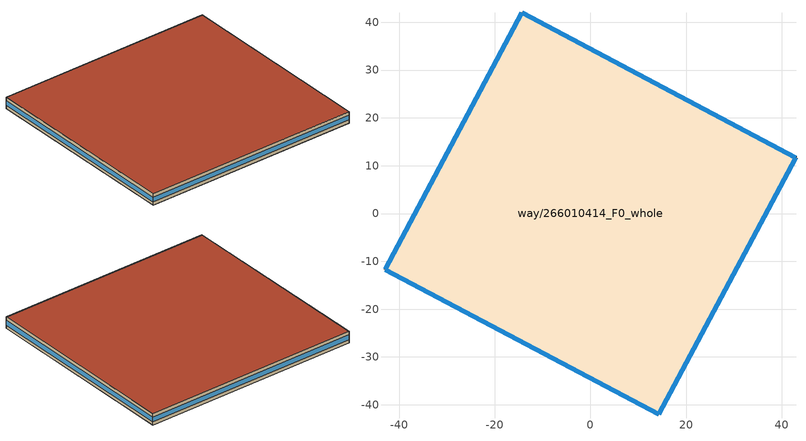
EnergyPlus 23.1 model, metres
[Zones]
way/266010414_F0_whole
 floor ground (Floor_Construction): 14.27,-42.01 42.99,11.68 -14.3,42.02 -42.96,-11.71 z0
 wall outside (Wall_Construction): 14.27,-42.01 -42.96,-11.71 -14.3,42.02 42.99,11.68 14.27,-42.01 z0:3.5
 window (Window_Construction): 14.24,-41.99 -42.94,-11.72 / -42.95,-11.68 -14.32,41.99 / -14.27,42 42.96,11.69 / 42.98,11.65 14.28,-41.98 z1.05:2.45
 roof outside (Roof_Construction): 42.99,11.68 14.27,-42.01 -42.96,-11.71 -14.3,42.02 z3.5
[Building]
OpenUBEM_Building: North Axis=0; Terrain=City; Solar Distribution=FullExterior
[Site:Location]
New.York-Central.Park.Obs-Belvedere.Castle: Latitude=40.77889; Longitude=-73.9692; Time Zone=-5; Elevation=48
[SizingPeriod:WeatherFileDays]
AnnualSizingPeriod: Begin Month=1; Begin Day of Month=1; End Month=12; End Day of Month=31; Day of Week for Start Day=Monday; Use Weather File Daylight Saving Period=No; Use Weather File Rain and Snow Indicators=No
[SITE:WATERMAINSTEMPERATURE]
Calculation Method=CorrelationFromWeatherFile
[MATERIAL:NOMASS] Roughness=MediumRough; Thermal Absorptance=0.9; Solar Absorptance=0.7; Visible Absorptance=0.7
Name | Thermal Resistance
Roof_Assembly | 3.47222
Wall_Assembly | 1.06838
Floor_Assembly | 1.94932
[WINDOWMATERIAL:SIMPLEGLAZINGSYSTEM]
Window_Material: UFactor=3.236; Solar Heat Gain Coefficient=0.36; Visible Transmittance=0.6
[CONSTRUCTION]
Roof_Construction: Roof_Assembly
Wall_Construction: Wall_Assembly
Floor_Construction: Floor_Assembly
Window_Construction: Window_Material
[ZONE]
way/266010414_F0_whole: Type=1; Multiplier=1; Ceiling Height=autocalculate; Volume=autocalculate; Floor Area=autocalculate; Part of Total Floor Area=Yes
[PEOPLE]
People_way/266010414_F0_whole: Zone or ZoneList or Space or SpaceList=way/266010414_F0_whole; Number of People Schedule=Occupancy_Schedule_LargeOffice; Number of People Calculation Method=People; Number of People=212.326; Fraction Radiant=0.3; Sensible Heat Fraction=autocalculate; Activity Level Schedule=Activity_Level; Carbon Dioxide Generation Rate=3.82e-08; Enable ASHRAE 55 Comfort Warnings=No; Mean Radiant Temperature Calculation Type=ZoneAveraged; Clothing Insulation Calculation Method=ClothingInsulationSchedule; Cold Stress Temperature Threshold=15.56; Heat Stress Temperature Threshold=30
[LIGHTS]
Lights_way/266010414_F0_whole: Zone or ZoneList or Space or SpaceList=way/266010414_F0_whole; Schedule=Lighting_Schedule_LargeOffice; Design Level Calculation Method=LightingLevel; Lighting Level=42448.4; Return Air Fraction=0; Fraction Radiant=0.42; Fraction Visible=0; Fraction Replaceable=1; EndUse Subcategory=General; Return Air Fraction Calculated from Plenum Temperature=No; Return Air Fraction Function of Plenum Temperature Coefficient 1=0; Return Air Fraction Function of Plenum Temperature Coefficient 2=0
[ELECTRICEQUIPMENT]
Equipment_way/266010414_F0_whole: Zone or ZoneList or Space or SpaceList=way/266010414_F0_whole; Schedule=Equipment_Schedule_LargeOffice; Design Level Calculation Method=EquipmentLevel; Design Level=42448.4; Fraction Latent=0; Fraction Radiant=0.5; Fraction Lost=0; EndUse Subcategory=General
[ZONEINFILTRATION:DESIGNFLOWRATE]
Infiltration_way/266010414_F0_whole: Zone or ZoneList or Space or SpaceList=way/266010414_F0_whole; Schedule=Infiltration_Schedule_LargeOffice; Design Flow Rate Calculation Method=Flow/ExteriorWallArea; Flow Rate per Exterior Surface Area=0.000285; Constant Term Coefficient=1; Temperature Term Coefficient=0; Velocity Term Coefficient=0; Velocity Squared Term Coefficient=0
[HVACTEMPLATE:THERMOSTAT]
way/266010414_F0_whole_Thermostat: Heating Setpoint Schedule=Heating_Setpoint_LargeOffice; Cooling Setpoint Schedule=Cooling_Setpoint_LargeOffice
[HVACTEMPLATE:ZONE:UNITARY]
way/266010414_F0_whole: Template Unitary System=way/266010414_F0_whole_PSZ_Sys; Template Thermostat=way/266010414_F0_whole_Thermostat; Supply Air Maximum Flow Rate=autosize; Outdoor Air Method=Flow/Person; Outdoor Air Flow Rate per Person=0.01; Outdoor Air Flow Rate per Zone Floor Area=0; Outdoor Air Flow Rate per Zone=0; Baseboard Heating Type=None; Baseboard Heating Capacity=autosize; Zone Cooling Design Supply Air Temperature Input Method=SystemSupplyAirTemperature; Zone Cooling Design Supply Air Temperature=12.8; Zone Cooling Design Supply Air Temperature Difference=11.11; Zone Heating Design Supply Air Temperature Input Method=SystemSupplyAirTemperature; Zone Heating Design Supply Air Temperature=50; Zone Heating Design Supply Air Temperature Difference=30
[HVACTEMPLATE:SYSTEM:UNITARY]
way/266010414_F0_whole_PSZ_Sys: Control Zone or Thermostat Location=way/266010414_F0_whole; Supply Fan Maximum Flow Rate=autosize; Supply Fan Total Efficiency=0.55575; Supply Fan Delta Pressure=622.5; Supply Fan Motor Efficiency=0.9; Supply Fan Motor in Air Stream Fraction=1; Cooling Coil Type=SingleSpeedDX; Cooling Design Supply Air Temperature=12.8; Cooling Coil Gross Rated Total Capacity=autosize; Cooling Coil Gross Rated Sensible Heat Ratio=autosize; Cooling Coil Gross Rated COP=5.181; Heating Coil Type=Gas; Heating Design Supply Air Temperature=50; Heating Coil Capacity=autosize; Gas Heating Coil Efficiency=0.945; Gas Heating Coil Parasitic Electric Load=0; Maximum Outdoor Air Flow Rate=autosize; Minimum Outdoor Air Flow Rate=autosize; Economizer Type=DifferentialDryBulb; Economizer Lockout=NoLockout; Supply Fan Placement=BlowThrough; Night Cycle Control=StayOff; Heat Recovery Type=None; Sensible Heat Recovery Effectiveness=0.7; Latent Heat Recovery Effectiveness=0.65; Dehumidification Control Type=None; Dehumidification Setpoint=60; Humidifier Type=None; Humidifier Rated Capacity=1e-06; Humidifier Rated Electric Power=autosize; Humidifier Setpoint=30; Return Fan=No; Return Fan Total Efficiency=0.7; Return Fan Delta Pressure=500; Return Fan Motor Efficiency=0.9; Return Fan Motor in Air Stream Fraction=1
[WATERHEATER:MIXED]
DHW_Heater_LargeOffice: Tank Volume=0.3785; Setpoint Temperature Schedule=OpenUBEM_DHW_Setpoint; Deadband Temperature Difference=0; Heater Control Type=Cycle; Heater Maximum Capacity=10515; Heater Ignition Minimum Flow Rate=0; Heater Ignition Delay=0; Heater Fuel Type=NaturalGas; Heater Thermal Efficiency=0.808; Off Cycle Parasitic Fuel Consumption Rate=0; Off Cycle Parasitic Fuel Type=NaturalGas; Off Cycle Parasitic Heat Fraction to Tank=0; On Cycle Parasitic Fuel Consumption Rate=0; On Cycle Parasitic Heat Fraction to Tank=0; Ambient Temperature Indicator=Zone; Ambient Temperature Zone=way/266010414_F0_whole; Off Cycle Loss Coefficient to Ambient Temperature=7.56; Off Cycle Loss Fraction to Zone=1; On Cycle Loss Coefficient to Ambient Temperature=7.56; On Cycle Loss Fraction to Zone=1; Peak Use Flow Rate=3.04468e-05; Use Flow Rate Fraction Schedule=OpenUBEM_DHW_FlowFrac_LargeOffice; Use Side Effectiveness=1; Source Side Effectiveness=1; Use Side Design Flow Rate=autosize; Source Side Design Flow Rate=autosize; Indirect Water Heating Recovery Time=1.5; Source Side Flow Control Mode=IndirectHeatPrimarySetpoint; EndUse Subcategory=DHW
[WATERUSE:EQUIPMENT]
DHW_WaterUse_LargeOffice: EndUse Subcategory=DHW; Peak Flow Rate=3.04468e-05; Flow Rate Fraction Schedule=OpenUBEM_DHW_FlowFrac_LargeOffice; Target Temperature Schedule=OpenUBEM_DHW_Setpoint; Zone=way/266010414_F0_whole; Sensible Fraction Schedule=OpenUBEM_DHW_SensibleFrac; Latent Fraction Schedule=OpenUBEM_DHW_LatentFrac
[WATERUSE:CONNECTIONS]
DHW_WaterConn_LargeOffice: Hot Water Supply Temperature Schedule=OpenUBEM_DHW_Setpoint; Drain Water Heat Exchanger Type=None; Drain Water Heat Exchanger Destination=Plant; Water Use Equipment 1=DHW_WaterUse_LargeOffice
[SCHEDULE:COMPACT]
Occupancy_Schedule_LargeOffice: Through: 12/31, For: Weekdays, Until: 06:00, 0, Until: 07:00, 0.1, Until: 08:00, 0.2, Until: 12:00, 0.95, Until: 13:00, 0.5, Until: 17:00, 0.95, Until: 18:00, 0.3, Until: 22:00, 0.1, Until: 24:00, 0.05, For: Saturday, Until: 06:00, 0, Until: 08:00, 0.1, Until: 12:00, 0.3, Until: 17:00, 0.1, Until: 19:00, 0.05, Until: 24:00, 0, For: AllOtherDays, Until: 06:00, 0, Until: 18:00, 0.05, Until: 24:00, 0
Lighting_Schedule_LargeOffice: Through: 12/31, For: Weekdays, Until: 05:00, 0.04184, Until: 07:00, 0.08368, Until: 08:00, 0.25105, Until: 17:00, 0.75314, Until: 18:00, 0.41841, Until: 20:00, 0.25105, Until: 22:00, 0.16736, Until: 23:00, 0.08368, Until: 24:00, 0.04184, For: Saturday, Until: 06:00, 0.04184, Until: 08:00, 0.08368, Until: 12:00, 0.25105, Until: 17:00, 0.12552, Until: 24:00, 0.04184, For: AllOtherDays, Until: 24:00, 0.04184
Equipment_Schedule_LargeOffice: Through: 12/31, For: Weekdays, Until: 06:00, 0.307674, Until: 08:00, 0.381235, Until: 12:00, 0.857778, Until: 13:00, 0.76247, Until: 17:00, 0.857778, Until: 18:00, 0.476543, Until: 24:00, 0.381235, For: Saturday, Until: 06:00, 0.230755, Until: 08:00, 0.381235, Until: 12:00, 0.476543, Until: 17:00, 0.33358, Until: 19:00, 0.285926, Until: 24:00, 0.230755, For: AllOtherDays, Until: 06:00, 0.230755, Until: 18:00, 0.285926, Until: 24:00, 0.230755
Heating_Setpoint_LargeOffice: Through: 12/31, For: Weekdays, Until: 06:00, 15.6, Until: 07:00, 21.1, Until: 08:00, 21.1, Until: 12:00, 21.1, Until: 13:00, 21.1, Until: 17:00, 21.1, Until: 19:00, 21.1, Until: 24:00, 15.6, For: Saturday, Until: 06:00, 15.6, Until: 08:00, 21.1, Until: 12:00, 21.1, Until: 17:00, 21.1, Until: 19:00, 21.1, Until: 24:00, 15.6, For: AllOtherDays, Until: 06:00, 15.6, Until: 18:00, 21.1, Until: 24:00, 15.6
Cooling_Setpoint_LargeOffice: Through: 12/31, For: Weekdays, Until: 06:00, 29.4, Until: 07:00, 23.9, Until: 08:00, 23.9, Until: 12:00, 23.9, Until: 13:00, 23.9, Until: 17:00, 23.9, Until: 18:00, 23.9, Until: 22:00, 23.9, Until: 24:00, 23.9, For: Saturday, Until: 06:00, 29.4, Until: 08:00, 23.9, Until: 12:00, 23.9, Until: 17:00, 23.9, Until: 19:00, 23.9, Until: 24:00, 29.4, For: AllOtherDays, Until: 06:00, 29.4, Until: 18:00, 23.9, Until: 24:00, 29.4
Infiltration_Schedule_LargeOffice: Through: 12/31, For: Weekdays, Until: 06:00, 1, Until: 07:00, 0.25, Until: 08:00, 0.25, Until: 12:00, 0.25, Until: 13:00, 0.25, Until: 17:00, 0.25, Until: 18:00, 0.25, Until: 22:00, 0.25, Until: 24:00, 0.25, For: Saturday, Until: 06:00, 1, Until: 08:00, 0.25, Until: 12:00, 0.25, Until: 17:00, 0.25, Until: 19:00, 0.25, Until: 24:00, 1, For: AllOtherDays, Until: 06:00, 1, Until: 18:00, 0.25, Until: 24:00, 1
[Schedule:Constant]
Activity_Level: Hourly Value=120
[SCHEDULE:CONSTANT]
Name | Hourly Value
OpenUBEM_DHW_Setpoint | 60
OpenUBEM_DHW_FlowFrac_LargeOffice | 0.168614
OpenUBEM_DHW_SensibleFrac | 0.2
OpenUBEM_DHW_LatentFrac | 0.05
